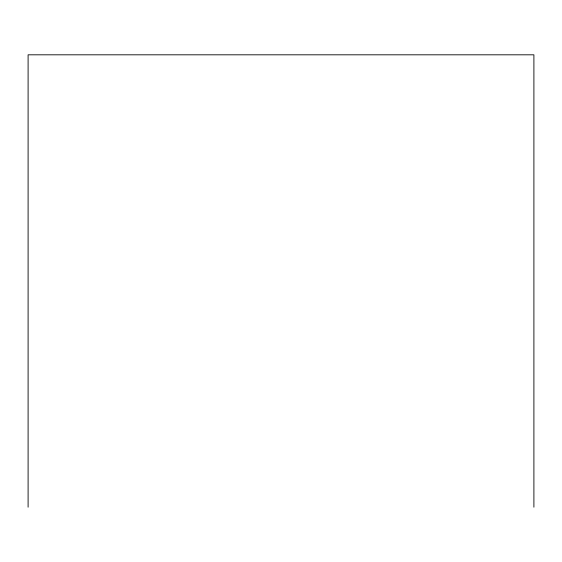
<?xml version="1.0" encoding="UTF-8"?>
<svg xmlns="http://www.w3.org/2000/svg" width="562" height="562" viewBox="0 0 562 562"><rect width="100%" height="100%" fill="white"/><g stroke="black" fill="none" stroke-linecap="round" stroke-linejoin="round"><path stroke-width="0.84" d="M533.9 507.184L533.9 54.816L28.1 54.816L28.1 507.184"/></g></svg>
